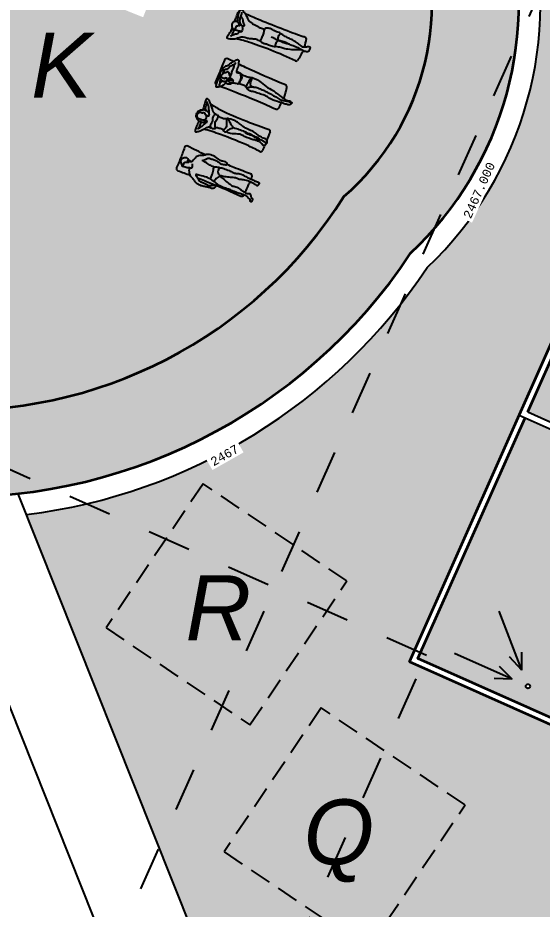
# Model space of a CAD drawing. Header units: millimetres. Extents: x 525387 to 527545, y 2235066 to 2235448.
# Drawn here: x 525535.23 to 525547.32, y 2235095.4 to 2235115.93 of the extents above; entities that cross this region are included whole.
import ezdxf
from ezdxf.enums import TextEntityAlignment as Align

# ---------------------------------------------------------------- set-up
doc = ezdxf.new("R2010")
doc.units = ezdxf.units.MM
doc.set_wipeout_variables(frame=1)
doc.linetypes.add('164L-xplan$0$HIDDEN', pattern=[0.375, 0.25, -0.125])
doc.linetypes.add('JIS_02_1.0', pattern=[2, 1, -1])
for name, color, linetype in [('auxiliar', 6, 'Continuous'), ('COTAS', 2, 'Continuous'), ('EJES', 1, 'Continuous'), ('muebles', 2, 'Continuous'), ('pie de plano', 7, 'Continuous')]:
    doc.layers.add(name, color=color, linetype=linetype)
doc.layers.add('jardin', color=72, linetype='Continuous', lineweight=5)
doc.layers.add('muro', color=5, linetype='Continuous', lineweight=35)
doc.styles.add('ARIAL', font='ariali.ttf')
doc.styles.add('MONOTXT4', font='monotxt4.shx')

# ---------------------------------------------------------------- blocks, each defined once
blk = doc.blocks.new('p7')
for centre, start, end in [((-0.258, 0.654), 87.5962, 176.0043), ((0.287, 0.645), 354.8744, 90.5143), ((-0.263, -0.813), 177.0699, 259.2739), ((0.228, -0.814), 282.2142, 0.3543)]:
    blk.add_arc(centre, 0.0553, start, end)
for points, knots in [([(-0.188, 0.465), (-0.191, 0.471), (-0.204, 0.487), (-0.284, 0.514), (-0.325, 0.572), (-0.366, 0.618), (-0.354, 0.653), (-0.316, 0.656), (-0.226, 0.671), (-0.159, 0.667), (-0.103, 0.668), (-0.062, 0.684), (-0.012, 0.68), (0.026, 0.679), (0.04, 0.665), (0.053, 0.656), (0.058, 0.632), (0.049, 0.618), (0.014, 0.618), (-0.018, 0.62), (-0.035, 0.623)], [3.369975, 3.369975, 3.369975, 3.369975, 3.59228, 4.11681, 4.613786, 5.047057, 5.341067, 5.675868, 6.224385, 6.70748, 7.124443, 7.500031, 7.909464, 8.256794, 8.495891, 8.721094, 8.996133, 9.204317, 9.526806, 9.940543, 9.940543, 9.940543, 9.940543]), ([(-0.153, 0.619), (-0.163, 0.62), (-0.182, 0.621), (-0.24, 0.605), (-0.264, 0.597), (-0.297, 0.599), (-0.311, 0.603)], [0, 0, 0, 0, 0.31505, 0.747269, 1.050694, 1.438915, 1.438915, 1.438915, 1.438915]), ([(0.286, 0.7), (0.181, 0.699), (-0.017, 0.701), (-0.18, 0.706), (-0.255, 0.709)], [13.693226, 13.693226, 13.693226, 13.693226, 14.616503, 15.39087, 15.39087, 15.39087, 15.39087]), ([(-0.1, 0.465), (-0.107, 0.464), (-0.122, 0.466), (-0.146, 0.472), (-0.171, 0.508), (-0.188, 0.537), (-0.183, 0.586), (-0.145, 0.634), (-0.087, 0.65), (-0.077, 0.64), (-0.073, 0.636)], [0, 0, 0, 0, 0.265601, 0.542874, 0.915378, 1.24562, 1.62989, 2.080166, 2.501627, 2.734497, 2.734497, 2.734497, 2.734497]), ([(-0.056, 0.467), (-0.059, 0.463), (-0.068, 0.454), (-0.092, 0.462), (-0.109, 0.467), (-0.104, 0.486), (-0.089, 0.486), (-0.077, 0.49), (-0.081, 0.502), (-0.093, 0.507), (-0.082, 0.534), (-0.096, 0.533), (-0.122, 0.542), (-0.113, 0.575), (-0.097, 0.619), (-0.086, 0.642), (-0.049, 0.629), (-0.013, 0.615), (0.023, 0.595), (0.038, 0.558), (0.056, 0.546), (0.072, 0.534), (0.066, 0.509), (0.047, 0.496), (0.008, 0.469), (-0.008, 0.47), (-0.015, 0.47)], [0, 0, 0, 0, 0.224268, 0.509638, 0.733148, 0.944131, 1.159951, 1.348279, 1.524029, 1.71303, 1.975882, 2.157118, 2.428542, 2.738378, 3.144811, 3.400756, 3.729925, 4.09718, 4.459771, 4.811105, 5.077478, 5.313621, 5.576903, 5.859867, 6.246601, 6.518841, 6.518841, 6.518841, 6.518841]), ([(0.29, 0.441), (0.282, 0.449), (0.267, 0.465), (0.222, 0.499), (0.2, 0.525), (0.175, 0.545), (0.146, 0.546), (0.112, 0.558), (0.1, 0.59), (0.079, 0.609), (0.059, 0.624), (0.066, 0.642), (0.076, 0.656), (0.093, 0.667), (0.136, 0.635), (0.177, 0.626), (0.19, 0.588), (0.226, 0.568), (0.291, 0.53), (0.367, 0.465), (0.417, 0.428), (0.401, 0.385), (0.341, 0.373), (0.245, 0.343), (0.132, 0.357), (0.125, 0.321), (0.133, 0.288), (0.134, 0.268)], [0, 0, 0, 0, 0.330678, 0.755788, 1.096219, 1.408992, 1.713572, 2.047104, 2.374196, 2.680827, 2.946669, 3.178053, 3.414712, 3.643419, 4.049018, 4.41777, 4.754592, 5.10933, 5.609073, 6.196311, 6.621598, 6.947352, 7.374035, 7.974042, 8.551806, 8.835539, 9.260117, 9.260117, 9.260117, 9.260117]), ([(-0.309, 0.55), (-0.299, 0.229), (-0.298, -0.372), (-0.31, -0.669), (-0.318, -0.811)], [15.868945, 15.868945, 15.868945, 15.868945, 17.479211, 18.619286, 18.619286, 18.619286, 18.619286]), ([(-0.247, 0.602), (-0.235, 0.599), (-0.211, 0.588), (-0.192, 0.574), (-0.184, 0.567)], [0, 0, 0, 0, 0.3576567, 0.6931074, 0.6931074, 0.6931074, 0.6931074]), ([(-0.165, 0.5), (-0.179, 0.483), (-0.208, 0.443), (-0.17, 0.37), (-0.153, 0.343), (-0.141, 0.396), (-0.139, 0.429), (-0.127, 0.455), (-0.119, 0.466)], [0, 0, 0, 0, 0.461996, 0.971952, 1.209657, 1.575084, 1.928267, 2.2913, 2.2913, 2.2913, 2.2913]), ([(-0.11, 0.465), (-0.109, 0.461), (-0.108, 0.453), (-0.099, 0.446), (-0.094, 0.443)], [0, 0, 0, 0, 0.2085513, 0.3762648, 0.3762648, 0.3762648, 0.3762648]), ([(-0.086, 0.45), (-0.09, 0.452), (-0.097, 0.457), (-0.097, 0.461), (-0.097, 0.463)], [1.3885577, 1.3885577, 1.3885577, 1.3885577, 1.5407376, 1.6892179, 1.6892179, 1.6892179, 1.6892179]), ([(-0.074, 0.324), (-0.076, 0.323), (-0.084, 0.344), (-0.086, 0.38), (-0.092, 0.426), (-0.098, 0.444), (-0.083, 0.453), (-0.063, 0.448), (-0.05, 0.435), (-0.065, 0.42), (-0.055, 0.395), (-0.051, 0.366), (-0.069, 0.383), (-0.075, 0.397), (-0.069, 0.36), (-0.069, 0.348), (-0.071, 0.325), (-0.074, 0.324)], [0, 0, 0, 0, 0.237922, 0.608513, 0.998314, 1.230701, 1.440053, 1.701251, 1.914049, 2.144269, 2.447987, 2.696346, 2.929721, 3.087141, 3.380396, 3.63516, 3.896119, 3.896119, 3.896119, 3.896119]), ([(0.059, 0.432), (0.046, 0.439), (0.03, 0.44), (-0.019, 0.443), (-0.048, 0.442), (-0.058, 0.443)], [0, 0, 0, 0, 0.296862, 0.80362, 1.124525, 1.124525, 1.124525, 1.124525]), ([(-0.054, 0.434), (-0.046, 0.434), (-0.019, 0.435), (0.021, 0.433), (0.041, 0.434), (0.05, 0.434)], [0.7389235, 0.7389235, 0.7389235, 0.7389235, 0.930496, 1.338506, 1.6441957, 1.6441957, 1.6441957, 1.6441957]), ([(0.031, 0.486), (0.03, 0.477), (0.031, 0.463), (0.038, 0.444), (0.043, 0.439)], [0, 0, 0, 0, 0.2892116, 0.5317292, 0.5317292, 0.5317292, 0.5317292]), ([(0.05, 0.434), (0.057, 0.431), (0.076, 0.434), (0.111, 0.447), (0.19, 0.428), (0.23, 0.442), (0.277, 0.447), (0.296, 0.438), (0.322, 0.433), (0.335, 0.431)], [1.644196, 1.644196, 1.644196, 1.644196, 1.893443, 2.252776, 2.75688, 3.143116, 3.519103, 3.781377, 4.140408, 4.140408, 4.140408, 4.140408]), ([(-0.107, 0.214), (-0.113, 0.236), (-0.126, 0.278), (-0.128, 0.315), (-0.142, 0.348), (-0.149, 0.365)], [1.526394, 1.526394, 1.526394, 1.526394, 1.908195, 2.295015, 2.646779, 2.646779, 2.646779, 2.646779]), ([(-0.103, 0.197), (-0.11, 0.206), (-0.115, 0.222), (-0.094, 0.202), (-0.054, 0.19), (0.042, 0.177), (0.1, 0.219), (0.13, 0.235), (0.135, 0.263), (0.133, 0.275)], [2.664613, 2.664613, 2.664613, 2.664613, 2.886962, 3.133405, 3.542336, 4.131174, 4.636681, 4.978527, 5.347089, 5.347089, 5.347089, 5.347089]), ([(0.15, 0.349), (0.15, 0.337), (0.149, 0.315), (0.148, 0.242), (0.115, 0.212), (0.067, 0.174), (-0.051, 0.176), (-0.085, 0.19), (-0.103, 0.197)], [0, 0, 0, 0, 0.341453, 0.814709, 1.184823, 1.625177, 2.233855, 2.664613, 2.664613, 2.664613, 2.664613]), ([(0.132, 0.229), (0.13, 0.217), (0.124, 0.167), (0.125, 0.059), (0.138, 0.001), (0.143, -0.025)], [9.530433, 9.530433, 9.530433, 9.530433, 9.770353, 10.431174, 10.918097, 10.918097, 10.918097, 10.918097]), ([(0.283, -0.814), (0.281, -0.476), (0.297, 0.002), (0.316, 0.31), (0.32, 0.366)], [10.437559, 10.437559, 10.437559, 10.437559, 12.208945, 12.633566, 12.633566, 12.633566, 12.633566]), ([(-0.037, -0.159), (-0.044, -0.146), (-0.055, -0.124), (-0.087, -0.05), (-0.113, -0.035), (-0.129, -0.027), (-0.122, -0.005), (-0.075, 0.007), (0, 0), (0.091, -0.012), (0.152, -0.025), (0.152, -0.04), (0.152, -0.064), (0.127, -0.045), (0.083, -0.038), (-0.019, -0.048), (-0.047, -0.105), (-0.036, -0.178), (-0.013, -0.23), (-0.025, -0.312), (-0.019, -0.416), (-0.031, -0.493), (-0.039, -0.578), (-0.048, -0.631), (-0.062, -0.743), (-0.082, -0.848), (-0.061, -0.925), (-0.047, -1.006), (-0.038, -1.081), (-0.034, -1.128), (-0.074, -1.097), (-0.108, -1.081), (-0.126, -1.037), (-0.117, -1.002), (-0.141, -0.95), (-0.119, -0.916), (-0.145, -0.828), (-0.157, -0.635), (-0.117, -0.506), (-0.126, -0.396), (-0.135, -0.27), (-0.129, -0.201), (-0.16, -0.151), (-0.146, -0.059), (-0.132, -0.037), (-0.125, -0.025)], [0, 0, 0, 0, 0.366731, 0.87249, 1.179203, 1.396822, 1.624143, 2.002095, 2.507966, 3.077631, 3.498416, 3.698324, 3.929181, 4.184105, 4.582824, 5.143368, 5.565847, 6.049305, 6.474511, 6.988547, 7.576461, 8.090329, 8.608014, 9.030556, 9.634801, 10.233012, 10.736121, 11.258461, 11.774082, 12.079226, 12.420258, 12.785959, 13.157068, 13.5036, 13.914069, 14.250868, 14.779072, 15.58336, 16.247917, 16.84795, 17.491595, 17.956508, 18.385263, 18.920732, 19.28276, 19.28276, 19.28276, 19.28276]), ([(-0.111, -0.004), (-0.104, 0.006), (-0.09, 0.029), (-0.083, 0.091), (-0.092, 0.156), (-0.102, 0.193), (-0.103, 0.197)], [0, 0, 0, 0, 0.350583, 0.794396, 1.358319, 1.43122, 1.43122, 1.43122, 1.43122]), ([(0.149, -0.057), (0.153, -0.083), (0.16, -0.153), (0.121, -0.28), (0.062, -0.459), (0.06, -0.616), (0.03, -0.684), (0.004, -0.782), (-0.014, -0.84), (-0.011, -0.873), (-0.027, -0.903), (-0.043, -0.997), (-0.016, -1.042), (-0.029, -1.066), (-0.04, -1.071)], [11.106869, 11.106869, 11.106869, 11.106869, 11.575371, 12.260054, 13.066116, 13.779658, 14.278809, 14.858315, 15.308346, 15.621291, 15.953289, 16.509246, 16.92298, 17.227282, 17.227282, 17.227282, 17.227282]), ([(-0.02, -0.892), (0.012, -0.893), (0.114, -0.891), (0.187, -0.88), (0.24, -0.868)], [9.231694, 9.231694, 9.231694, 9.231694, 9.5198564, 10.1789968, 10.1789968, 10.1789968, 10.1789968])]:
    blk.add_open_spline(points, degree=3, knots=knots)
for points in [[(0.329, 0.497), (0.333, 0.544), (0.337, 0.591), (0.342, 0.64)], [(-0.273, -0.868), (-0.226, -0.877), (-0.177, -0.883), (-0.129, -0.887)]]:
    blk.add_open_spline(points, degree=3)
blk = doc.blocks.new('p13')
for centre, start, end in [((-0.218, -0.931), 174.3109, 269.0349), ((0.249, -0.936), 269.791, 2.6821)]:
    blk.add_arc(centre, 0.0397, start, end)
for points, knots in [([(-0.129, 0.642), (-0.166, 0.641), (-0.239, 0.641), (-0.33, 0.647), (-0.38, 0.644), (-0.397, 0.616), (-0.369, 0.575), (-0.317, 0.514), (-0.23, 0.434), (-0.183, 0.402), (-0.173, 0.381), (-0.176, 0.341), (-0.176, 0.326), (-0.177, 0.318)], [0, 0, 0, 0, 0.609481, 1.161161, 1.544392, 1.822779, 2.198461, 2.725575, 3.35791, 3.776825, 4.042488, 4.397435, 4.675124, 4.675124, 4.675124, 4.675124]), ([(-0.052, 0.496), (-0.06, 0.495), (-0.076, 0.494), (-0.097, 0.519), (-0.13, 0.522), (-0.141, 0.565), (-0.125, 0.589), (-0.139, 0.623), (-0.119, 0.662), (-0.108, 0.696), (-0.084, 0.71), (-0.067, 0.748), (-0.021, 0.742), (0.018, 0.763), (0.039, 0.733), (0.073, 0.75), (0.091, 0.712), (0.123, 0.704), (0.134, 0.667), (0.143, 0.652), (0.16, 0.632), (0.145, 0.593), (0.163, 0.566), (0.136, 0.532), (0.144, 0.511), (0.148, 0.502)], [0, 0, 0, 0, 0.268341, 0.58387, 0.893119, 1.241197, 1.537267, 1.866878, 2.24164, 2.577353, 2.872797, 3.21532, 3.586903, 3.946806, 4.247805, 4.552606, 4.886638, 5.203817, 5.545379, 5.790074, 6.063034, 6.413497, 6.722705, 7.070254, 7.382231, 7.382231, 7.382231, 7.382231]), ([(0.067, 0.578), (0.071, 0.581), (0.085, 0.578), (0.09, 0.609), (0.088, 0.638), (0.067, 0.619), (0.073, 0.663), (0.071, 0.693), (0.024, 0.735), (-0.053, 0.727), (-0.087, 0.68), (-0.084, 0.594), (-0.073, 0.541), (-0.039, 0.509), (0.028, 0.517), (0.059, 0.549), (0.062, 0.574), (0.067, 0.578)], [0, 0, 0, 0, 0.256141, 0.552987, 0.828337, 1.044033, 1.330091, 1.647065, 2.075475, 2.555079, 2.969276, 3.495216, 3.914359, 4.277348, 4.690979, 5.083521, 5.385851, 5.385851, 5.385851, 5.385851]), ([(0.054, 0.548), (0.053, 0.536), (0.055, 0.512), (0.058, 0.479), (0.088, 0.466), (0.115, 0.482), (0.149, 0.505), (0.208, 0.525), (0.294, 0.58), (0.332, 0.617), (0.351, 0.637)], [0, 0, 0, 0, 0.348249, 0.666426, 0.958678, 1.269193, 1.631366, 2.084193, 2.661177, 3.17657, 3.17657, 3.17657, 3.17657]), ([(0.153, 0.347), (0.158, 0.356), (0.168, 0.373), (0.187, 0.418), (0.24, 0.454), (0.312, 0.515), (0.382, 0.587), (0.412, 0.623), (0.416, 0.653), (0.408, 0.683), (0.325, 0.672), (0.191, 0.659), (0.159, 0.654), (0.144, 0.652)], [0, 0, 0, 0, 0.310069, 0.699793, 1.15298, 1.718248, 2.297278, 2.682584, 2.982003, 3.249373, 3.746747, 4.422947, 4.817891, 4.817891, 4.817891, 4.817891]), ([(0.151, 0.588), (0.16, 0.59), (0.178, 0.595), (0.203, 0.615), (0.262, 0.618), (0.313, 0.624), (0.339, 0.625)], [0, 0, 0, 0, 0.299041, 0.60919, 1.04265, 1.553798, 1.553798, 1.553798, 1.553798]), ([(-0.05, 0.523), (-0.049, 0.512), (-0.051, 0.491), (-0.071, 0.462), (-0.109, 0.471), (-0.139, 0.497), (-0.196, 0.513), (-0.3, 0.579), (-0.31, 0.595), (-0.316, 0.602)], [0, 0, 0, 0, 0.323798, 0.635962, 0.966216, 1.319255, 1.770944, 2.396708, 2.701208, 2.701208, 2.701208, 2.701208]), ([(-0.13, 0.588), (-0.158, 0.589), (-0.214, 0.59), (-0.273, 0.587), (-0.302, 0.586)], [0, 0, 0, 0, 0.525209, 1.061879, 1.061879, 1.061879, 1.061879]), ([(-0.258, -0.927), (-0.249, -0.835), (-0.229, -0.614), (-0.226, 0.01), (-0.25, 0.336), (-0.263, 0.465)], [11.955333, 11.955333, 11.955333, 11.955333, 12.861531, 14.375455, 15.351829, 15.351829, 15.351829, 15.351829]), ([(0.331, 0.536), (0.315, 0.455), (0.275, 0.22), (0.273, -0.38), (0.28, -0.751), (0.289, -0.934)], [18.100901, 18.100901, 18.100901, 18.100901, 18.871736, 20.340628, 21.638463, 21.638463, 21.638463, 21.638463]), ([(-0.14, 0.224), (-0.148, 0.227), (-0.176, 0.269), (-0.185, 0.324), (-0.131, 0.376), (-0.045, 0.336), (0.026, 0.364), (0.062, 0.383), (0.146, 0.369), (0.159, 0.334), (0.152, 0.284), (0.141, 0.252), (0.077, 0.271), (-0.026, 0.287), (-0.083, 0.259), (-0.129, 0.231), (-0.137, 0.223), (-0.14, 0.224)], [0, 0, 0, 0, 0.41368, 0.839172, 1.278158, 1.812777, 2.295824, 2.669842, 3.168538, 3.497423, 3.902049, 4.190464, 4.62441, 5.215254, 5.678872, 6.088837, 6.28463, 6.28463, 6.28463, 6.28463]), ([(-0.118, 0.04), (-0.114, 0.058), (-0.108, 0.094), (-0.118, 0.189), (-0.13, 0.213), (-0.136, 0.225)], [0, 0, 0, 0, 0.435216, 0.982578, 1.343675, 1.343675, 1.343675, 1.343675]), ([(0.153, 0.065), (0.15, 0.075), (0.146, 0.097), (0.121, 0.134), (0.132, 0.21), (0.136, 0.244), (0.14, 0.262)], [0, 0, 0, 0, 0.324868, 0.695723, 1.187712, 1.61123, 1.61123, 1.61123, 1.61123]), ([(0.024, -0.156), (0.016, -0.156), (-0.016, -0.095), (-0.085, -0.054), (-0.139, -0.025), (-0.136, -0.002), (-0.127, 0.053), (-0.093, 0.017), (0, 0), (0.08, 0.039), (0.137, 0.061), (0.158, 0.069), (0.169, 0.039), (0.176, 0.019), (0.147, 0.01), (0.097, -0.04), (0.041, -0.117), (0.034, -0.14), (0.028, -0.156), (0.024, -0.156)], [0, 0, 0, 0, 0.458811, 1.005433, 1.421719, 1.691784, 2.058966, 2.377281, 2.929188, 3.481116, 3.923717, 4.155425, 4.454384, 4.69474, 4.967637, 5.461491, 6.019658, 6.311325, 6.539877, 6.539877, 6.539877, 6.539877]), ([(-0.025, -0.987), (-0.025, -0.992), (-0.025, -1.007), (0.009, -1.002), (0.021, -0.987), (0.071, -0.968), (0.058, -0.907), (0.056, -0.858), (0.066, -0.83), (0.062, -0.797), (0.088, -0.707), (0.115, -0.612), (0.114, -0.481), (0.117, -0.403), (0.13, -0.347), (0.164, -0.235), (0.189, -0.156), (0.185, -0.035), (0.17, 0.021)], [0, 0, 0, 0, 0.226076, 0.520382, 0.786067, 1.161932, 1.590085, 1.99687, 2.294102, 2.613367, 3.157139, 3.74515, 4.400294, 4.897486, 5.330432, 5.937749, 6.477287, 7.233823, 7.233823, 7.233823, 7.233823]), ([(0.024, -0.156), (0.031, -0.201), (0.037, -0.288), (0.04, -0.416), (0.012, -0.474), (0.014, -0.542), (0.02, -0.607), (-0.003, -0.715), (0.003, -0.802), (0.001, -0.891), (-0.015, -0.958), (-0.017, -0.994), (-0.078, -0.987), (-0.113, -0.946), (-0.073, -0.898), (-0.046, -0.831), (-0.057, -0.786), (-0.05, -0.754), (-0.068, -0.68), (-0.075, -0.469), (-0.055, -0.383), (-0.074, -0.299), (-0.134, -0.143), (-0.133, -0.064), (-0.132, -0.024)], [0, 0, 0, 0, 0.670098, 1.308393, 1.761329, 2.217044, 2.68316, 3.278038, 3.822785, 4.364251, 4.839809, 5.134942, 5.544569, 5.920732, 6.346372, 6.836538, 7.21285, 7.520062, 8.014206, 8.851423, 9.388765, 9.905616, 10.641943, 11.269717, 11.269717, 11.269717, 11.269717]), ([(0.002, -0.818), (0.004, -0.813), (0.009, -0.802), (0.022, -0.772), (0.013, -0.695), (0.027, -0.59), (0.033, -0.465), (0.034, -0.428), (0.034, -0.41)], [0, 0, 0, 0, 0.23591, 0.551864, 1.042295, 1.652732, 2.288434, 2.708654, 2.708654, 2.708654, 2.708654])]:
    blk.add_open_spline(points, degree=3, knots=knots)
for points in [[(-0.087, -0.973), (-0.133, -0.972), (-0.175, -0.971), (-0.219, -0.971)], [(0.249, -0.975), (0.182, -0.975), (0.113, -0.975), (0.048, -0.974)]]:
    blk.add_open_spline(points, degree=3)
blk = doc.blocks.new('p18')
for centre, start, end in [((0.422, 0.67), 41.8435, 137.3182), ((0.777, 0.315), 309.03, 47.957), ((-0.69, -0.435), 132.2775, 219.599), ((-0.384, -0.768), 225.6407, 317.4152)]:
    blk.add_arc(centre, 0.0541, start, end)
for points in [[(0.382, 0.706), (0.314, 0.632), (0.245, 0.559), (0.175, 0.485)], [(0.466, -0.02), (0.581, 0.081), (0.698, 0.182), (0.811, 0.273)], [(-0.731, -0.469), (-0.73, -0.47), (-0.729, -0.472), (-0.729, -0.473)], [(-0.462, -0.766), (-0.449, -0.78), (-0.435, -0.793), (-0.422, -0.806)]]:
    blk.add_open_spline(points, degree=3)
for points, knots in [([(0.813, 0.355), (0.742, 0.419), (0.611, 0.545), (0.509, 0.654), (0.462, 0.706)], [13.943359, 13.943359, 13.943359, 13.943359, 14.814156, 15.551598, 15.551598, 15.551598, 15.551598]), ([(-0.081, 0.096), (-0.059, 0.118), (-0.016, 0.163), (0.081, 0.274), (0.128, 0.346), (0.14, 0.37), (0.095, 0.36), (0.028, 0.356), (-0.014, 0.356), (-0.072, 0.317), (-0.087, 0.291), (-0.182, 0.214), (-0.214, 0.195), (-0.236, 0.136), (-0.236, 0.09), (-0.267, 0.053), (-0.304, 0.04), (-0.303, 0.079), (-0.332, 0.126), (-0.268, 0.184), (-0.23, 0.238), (-0.186, 0.306), (-0.134, 0.369), (-0.054, 0.426), (0.005, 0.447), (0.073, 0.452), (0.138, 0.492), (0.227, 0.481), (0.281, 0.466), (0.318, 0.445), (0.335, 0.433)], [0, 0, 0, 0, 0.55472, 1.260591, 1.794163, 2.004564, 2.341696, 2.826626, 3.207218, 3.65621, 3.995005, 4.614135, 4.982152, 5.414257, 5.767129, 6.160007, 6.46135, 6.769747, 7.175298, 7.625065, 8.096192, 8.606748, 9.133095, 9.693278, 10.1471, 10.608695, 11.102578, 11.635062, 12.067587, 12.516572, 12.516572, 12.516572, 12.516572]), ([(0.4, 0.345), (0.387, 0.347), (0.364, 0.353), (0.316, 0.376), (0.31, 0.406), (0.336, 0.432), (0.35, 0.459), (0.362, 0.488), (0.391, 0.517), (0.429, 0.564), (0.456, 0.533), (0.493, 0.511), (0.506, 0.472), (0.479, 0.445), (0.478, 0.428), (0.459, 0.406), (0.466, 0.395), (0.486, 0.406), (0.517, 0.403), (0.521, 0.377), (0.489, 0.361), (0.468, 0.352), (0.449, 0.357), (0.446, 0.367), (0.446, 0.371)], [0, 0, 0, 0, 0.350129, 0.756785, 1.037975, 1.37694, 1.693772, 2.005497, 2.385167, 2.790286, 3.111646, 3.492154, 3.82998, 4.162189, 4.401409, 4.69352, 4.854525, 5.113701, 5.412356, 5.656514, 5.985599, 6.261472, 6.498744, 6.705252, 6.705252, 6.705252, 6.705252]), ([(0.516, 0.38), (0.534, 0.381), (0.574, 0.394), (0.597, 0.438), (0.607, 0.519), (0.559, 0.579), (0.463, 0.574), (0.438, 0.58), (0.428, 0.56), (0.427, 0.551)], [0, 0, 0, 0, 0.428304, 0.822902, 1.322885, 1.795601, 2.342652, 2.613055, 2.907212, 2.907212, 2.907212, 2.907212]), ([(0.052, 0.357), (-0.03, 0.273), (-0.295, 0.007), (-0.546, -0.231), (-0.726, -0.395)], [16.792089, 16.792089, 16.792089, 16.792089, 17.468258, 18.968231, 18.968231, 18.968231, 18.968231]), ([(0.38, 0.097), (0.377, 0.077), (0.365, 0.033), (0.378, -0.043), (0.358, -0.077), (0.329, -0.1), (0.283, -0.166), (0.222, -0.217), (0.16, -0.254), (0.126, -0.264), (0.096, -0.332), (0.073, -0.363), (0.062, -0.389), (0.094, -0.416), (0.144, -0.385), (0.171, -0.33), (0.21, -0.281), (0.32, -0.227), (0.418, -0.138), (0.456, -0.086), (0.468, -0.008), (0.481, 0.064), (0.528, 0.153), (0.488, 0.23), (0.47, 0.287), (0.441, 0.324), (0.453, 0.341), (0.462, 0.351), (0.467, 0.354)], [0.407214, 0.407214, 0.407214, 0.407214, 0.872498, 1.368006, 1.70538, 2.046359, 2.555154, 3.081598, 3.563319, 3.88586, 4.576068, 4.931496, 5.216281, 5.532846, 5.94324, 6.389029, 6.832522, 7.46815, 8.129959, 8.582947, 9.076542, 9.574167, 10.130903, 10.645011, 11.097879, 11.466157, 11.699101, 11.949822, 11.949822, 11.949822, 11.949822]), ([(-0.115, -0.132), (-0.137, -0.145), (-0.182, -0.173), (-0.316, -0.232), (-0.394, -0.286), (-0.442, -0.299), (-0.475, -0.389), (-0.587, -0.452), (-0.642, -0.479), (-0.714, -0.538), (-0.741, -0.564), (-0.749, -0.616), (-0.796, -0.613), (-0.834, -0.598), (-0.879, -0.62), (-0.917, -0.607), (-0.956, -0.567), (-0.93, -0.544), (-0.887, -0.565), (-0.844, -0.536), (-0.771, -0.53), (-0.701, -0.437), (-0.628, -0.347), (-0.518, -0.242), (-0.452, -0.187), (-0.364, -0.067), (-0.255, 0), (-0.199, 0.028), (-0.17, 0.04)], [0, 0, 0, 0, 0.509128, 1.205658, 1.763303, 2.138377, 2.677115, 3.316721, 3.782437, 4.32018, 4.681385, 5.053811, 5.406219, 5.773724, 6.1598, 6.525318, 6.915559, 7.179851, 7.549906, 7.947231, 8.420294, 9.019376, 9.649485, 10.354153, 10.983234, 11.593133, 12.231516, 12.788277, 12.788277, 12.788277, 12.788277]), ([(0.071, -0.202), (0.079, -0.203), (0.098, -0.162), (0.147, -0.09), (0.091, -0.068), (0, 0), (-0.05, 0.057), (-0.081, 0.106), (-0.108, 0.085), (-0.158, 0.056), (-0.178, 0.045), (-0.145, 0.013), (-0.115, -0.085), (-0.12, -0.133), (-0.1, -0.14), (-0.057, -0.109), (0.046, -0.148), (0.063, -0.201), (0.071, -0.202)], [0, 0, 0, 0, 0.388407, 0.891958, 1.268917, 1.886384, 2.407995, 2.794589, 3.088951, 3.536642, 3.761077, 4.104763, 4.69926, 5.076172, 5.283318, 5.673814, 6.261106, 6.670712, 6.670712, 6.670712, 6.670712]), ([(0.13, -0.092), (0.144, -0.077), (0.174, -0.046), (0.259, 0.011), (0.338, 0.068), (0.38, 0.097)], [0, 0, 0, 0, 0.450329, 1.025534, 1.729929, 1.729929, 1.729929, 1.729929]), ([(0.071, -0.202), (0.052, -0.232), (0.011, -0.29), (-0.079, -0.38), (-0.16, -0.443), (-0.208, -0.5), (-0.237, -0.582), (-0.36, -0.677), (-0.441, -0.733), (-0.484, -0.8), (-0.529, -0.818), (-0.573, -0.875), (-0.612, -0.919), (-0.64, -0.884), (-0.678, -0.838), (-0.605, -0.805), (-0.547, -0.758), (-0.522, -0.733), (-0.463, -0.68), (-0.39, -0.573), (-0.355, -0.495), (-0.286, -0.452), (-0.24, -0.346), (-0.173, -0.232), (-0.127, -0.168), (-0.103, -0.137)], [0, 0, 0, 0, 0.59046, 1.239217, 1.819292, 2.299136, 2.826032, 3.534102, 4.116757, 4.603857, 4.995906, 5.488574, 5.883463, 6.225447, 6.612305, 7.073725, 7.574705, 7.910206, 8.412342, 9.073788, 9.596586, 10.091006, 10.701088, 11.363964, 11.987579, 11.987579, 11.987579, 11.987579]), ([(-0.344, -0.804), (-0.255, -0.708), (-0.154, -0.6), (0.023, -0.429), (0.067, -0.386)], [10.649241, 10.649241, 10.649241, 10.649241, 11.740246, 12.077336, 12.077336, 12.077336, 12.077336]), ([(-0.69, -0.519), (-0.648, -0.568), (-0.585, -0.638), (-0.526, -0.701), (-0.508, -0.72)], [10.8893384, 10.8893384, 10.8893384, 10.8893384, 11.5184886, 11.7984966, 11.7984966, 11.7984966, 11.7984966])]:
    blk.add_open_spline(points, degree=3, knots=knots)
blk = doc.blocks.new('p20')
for centre, start, end in [((0.249, 0.687), 32.3543, 88.8693), ((-0.259, -0.92), 175.3557, 256.9561), ((0.261, -0.916), 284.2311, 7.575)]:
    blk.add_arc(centre, 0.0385, start, end)
for points, knots in [([(-0.173, 0.004), (-0.177, 0.021), (-0.183, 0.049), (-0.168, 0.104), (-0.204, 0.2), (-0.227, 0.275), (-0.234, 0.364), (-0.248, 0.43), (-0.273, 0.468), (-0.36, 0.561), (-0.377, 0.636), (-0.414, 0.695), (-0.394, 0.761), (-0.322, 0.738), (-0.233, 0.722), (-0.175, 0.706), (-0.146, 0.698)], [0, 0, 0, 0, 0.363298, 0.788742, 1.358264, 1.876615, 2.41817, 2.875993, 3.26549, 3.900022, 4.412474, 4.879657, 5.282827, 5.735417, 6.292467, 6.838271, 6.838271, 6.838271, 6.838271]), ([(-0.326, 0.684), (-0.316, 0.675), (-0.296, 0.656), (-0.266, 0.627), (-0.232, 0.598), (-0.215, 0.552), (-0.176, 0.537), (-0.153, 0.516), (-0.141, 0.505)], [0, 0, 0, 0, 0.366686, 0.734926, 1.119355, 1.506065, 1.865811, 2.260383, 2.260383, 2.260383, 2.260383]), ([(-0.296, 0.656), (-0.283, 0.659), (-0.254, 0.661), (-0.226, 0.658), (-0.179, 0.654), (-0.156, 0.651)], [0, 0, 0, 0, 0.368573, 0.680994, 1.161356, 1.161356, 1.161356, 1.161356]), ([(0.027, 0.611), (0.031, 0.618), (0.037, 0.632), (0.042, 0.683), (0.007, 0.747), (-0.063, 0.765), (-0.136, 0.727), (-0.159, 0.669), (-0.155, 0.643), (-0.152, 0.631)], [0, 0, 0, 0, 0.271565, 0.670423, 1.140852, 1.604014, 2.106691, 2.542717, 2.894091, 2.894091, 2.894091, 2.894091]), ([(-0.027, 0.52), (-0.034, 0.512), (-0.047, 0.496), (-0.104, 0.476), (-0.144, 0.481), (-0.139, 0.514), (-0.146, 0.536), (-0.15, 0.573), (-0.154, 0.619), (-0.147, 0.672), (-0.13, 0.634), (-0.082, 0.643), (-0.05, 0.639), (-0.052, 0.614), (-0.018, 0.607), (-0.026, 0.574), (-0.008, 0.576), (-0.007, 0.605), (0.026, 0.63), (0.029, 0.597), (0.02, 0.56), (-0.008, 0.552), (-0.006, 0.53), (-0.005, 0.503), (0.006, 0.483), (0.016, 0.474), (0.044, 0.483), (0.081, 0.541), (0.141, 0.558), (0.158, 0.596), (0.175, 0.616), (0.206, 0.636), (0.244, 0.633), (0.268, 0.644), (0.279, 0.649)], [0, 0, 0, 0, 0.314637, 0.760498, 1.083106, 1.374249, 1.652467, 1.994232, 2.415001, 2.753474, 3.021942, 3.416382, 3.716606, 3.963565, 4.263309, 4.54638, 4.714044, 5.018845, 5.325333, 5.59177, 5.947241, 6.228583, 6.474132, 6.769309, 7.047696, 7.311548, 7.552975, 8.235182, 8.674459, 9.032612, 9.32564, 9.660645, 10.013104, 10.366391, 10.366391, 10.366391, 10.366391]), ([(0.016, 0.723), (0.061, 0.724), (0.16, 0.726), (0.216, 0.726), (0.25, 0.725)], [15.0850714, 15.0850714, 15.0850714, 15.0850714, 15.4410386, 15.9613635, 15.9613635, 15.9613635, 15.9613635]), ([(0.026, 0.589), (0.033, 0.588), (0.048, 0.588), (0.067, 0.617), (0.111, 0.624), (0.163, 0.637), (0.19, 0.634), (0.204, 0.631)], [0, 0, 0, 0, 0.253908, 0.567408, 0.948587, 1.366574, 1.733427, 1.733427, 1.733427, 1.733427]), ([(0.037, 0.673), (0.052, 0.67), (0.083, 0.667), (0.136, 0.684), (0.208, 0.711), (0.257, 0.701), (0.333, 0.717), (0.34, 0.662), (0.31, 0.625), (0.287, 0.568), (0.218, 0.482), (0.153, 0.442), (0.151, 0.37), (0.119, 0.303), (0.129, 0.248), (0.112, 0.174), (0.103, 0.11), (0.111, 0.046), (0.119, 0.015)], [0, 0, 0, 0, 0.384319, 0.812894, 1.304958, 1.726305, 2.183515, 2.539751, 2.928463, 3.381511, 3.982908, 4.468242, 4.932641, 5.418541, 5.841748, 6.333434, 6.798571, 7.35869, 7.35869, 7.35869, 7.35869]), ([(-0.298, -0.917), (-0.266, -0.525), (-0.284, 0.137), (-0.321, 0.452), (-0.334, 0.538)], [11.011683, 11.011683, 11.011683, 11.011683, 12.939435, 13.692759, 13.692759, 13.692759, 13.692759]), ([(0.282, 0.568), (0.279, 0.479), (0.269, 0.175), (0.281, -0.768), (0.297, -0.887), (0.3, -0.911)], [16.602025, 16.602025, 16.602025, 16.602025, 17.397325, 19.273781, 19.720603, 19.720603, 19.720603, 19.720603]), ([(-0.006, -0.359), (0, -0.36), (0.012, -0.362), (0.035, -0.352), (0.07, -0.346), (0.105, -0.34), (0.152, -0.357), (0.17, -0.356), (0.174, -0.322), (0.158, -0.263), (0.17, -0.198), (0.17, -0.145), (0.184, -0.117), (0.167, -0.075), (0.166, -0.036), (0.154, -0.013), (0.135, 0.006), (0.119, 0.018), (0.065, 0.018), (0, 0), (-0.107, 0.002), (-0.151, 0.005), (-0.177, 0.004), (-0.186, -0.002), (-0.202, -0.068), (-0.179, -0.132), (-0.191, -0.203), (-0.175, -0.254), (-0.18, -0.304), (-0.168, -0.361), (-0.156, -0.37), (-0.14, -0.356), (-0.104, -0.352), (-0.058, -0.348), (-0.009, -0.37), (-0.004, -0.353), (-0.008, -0.319), (0.005, -0.27), (0.003, -0.243), (0.005, -0.21), (0.005, -0.195)], [0, 0, 0, 0, 0.239007, 0.522744, 0.86266, 1.210701, 1.610747, 1.817824, 2.119347, 2.574902, 3.046147, 3.455132, 3.765694, 4.140186, 4.498854, 4.788024, 5.078638, 5.325742, 5.726696, 6.212031, 6.799958, 7.269055, 7.269055, 7.487007, 7.93795, 8.420947, 8.898281, 9.306769, 9.724498, 10.151306, 10.332112, 10.569192, 10.913606, 11.319839, 11.707315, 11.893033, 12.234013, 12.638988, 12.943462, 13.337927, 13.337927, 13.337927, 13.337927]), ([(-0.153, -0.366), (-0.144, -0.406), (-0.129, -0.489), (-0.123, -0.582), (-0.09, -0.736), (-0.023, -0.883), (-0.009, -0.925), (-0.002, -0.945)], [0, 0, 0, 0, 0.63561, 1.191845, 1.914696, 2.641002, 3.096868, 3.096868, 3.096868, 3.096868]), ([(0.011, -0.647), (0.007, -0.633), (0, -0.602), (-0.017, -0.559), (-0.008, -0.458), (-0.011, -0.397), (-0.013, -0.364)], [0, 0, 0, 0, 0.386645, 0.769722, 1.337746, 1.902094, 1.902094, 1.902094, 1.902094]), ([(0.004, -0.36), (0.005, -0.378), (0.006, -0.411), (0.023, -0.53), (0.014, -0.596), (0.007, -0.682), (0.016, -0.797), (-0.001, -0.902), (-0.003, -0.983), (-0.016, -1.01), (-0.003, -1.052), (0.003, -1.091), (0.039, -1.135), (0.073, -1.12), (0.118, -1.129), (0.128, -1.101), (0.106, -1.052), (0.066, -0.983), (0.058, -0.929), (0.086, -0.872), (0.108, -0.772), (0.131, -0.677), (0.124, -0.57), (0.141, -0.488), (0.151, -0.4), (0.157, -0.356)], [0, 0, 0, 0, 0.413598, 1.030953, 1.506487, 2.027629, 2.646049, 3.252342, 3.753837, 4.055138, 4.420402, 4.79311, 5.189072, 5.524515, 5.889359, 6.149779, 6.563536, 7.084165, 7.491846, 7.938119, 8.516487, 9.091791, 9.673292, 10.201366, 10.861002, 10.861002, 10.861002, 10.861002])]:
    blk.add_open_spline(points, degree=3, knots=knots)
for points in [[(-0.205, 0.714), (-0.181, 0.715), (-0.157, 0.717), (-0.133, 0.718)], [(-0.007, -0.988), (-0.094, -0.988), (-0.183, -0.977), (-0.268, -0.958)], [(0.271, -0.953), (0.206, -0.97), (0.139, -0.981), (0.071, -0.985)]]:
    blk.add_open_spline(points, degree=3)

msp = doc.modelspace()

# ---------------------------------------------------------------- hatches: boundary and pattern name
at = {"layer": 'auxiliar'}
h = msp.add_hatch(color=8, dxfattribs=at)
h.dxf.hatch_style = 1
h.set_gradient(color1=(0, 127, 255), color2=(0, 255, 255), name='INVCURVED')
edge = h.paths.add_edge_path()
edge.add_line((525546.467, 2235118.474), (525546.619, 2235118.892))
edge.add_line((525546.619, 2235118.892), (525545.983, 2235119.14))
edge.add_line((525545.983, 2235119.14), (525544.755, 2235119.619))
edge.add_line((525544.755, 2235119.619), (525544.346, 2235118.494))
edge.add_arc((525538.862, 2235116.273), 5.917, -48.9589, 22.0561, ccw=False)
edge.add_arc((525533.827, 2235117.434), 10.545, 266.7354, 327.7677, ccw=False)
edge.add_line((525533.227, 2235106.907), (525523.641, 2235108.847))
edge.add_line((525523.641, 2235108.847), (525523.527, 2235106.85))
edge.add_line((525523.527, 2235106.85), (525533.113, 2235104.91))
edge.add_arc((525533.827, 2235117.434), 12.545, 266.7354, 326.467)
edge.add_arc((525538.862, 2235116.273), 7.917, 313.2271, 376.1443)
at = {"layer": 'jardin'}
h = msp.add_hatch(dxfattribs=at)
h.set_pattern_fill('GRASS', color=72, scale=0.025)
h.set_pattern_definition([(90, (-1981.939, -359.22754), (-0.449012806, 0.449012806), [0.1190625, -0.778963112]), (45, (-1981.939, -359.22754), (-0.44901280605, 0.44901280605), [0.1190625, -0.5159375]), (135, (-1981.939, -359.22754), (-0.44901280605, -0.44901280605), [0.1190625, -0.5159375])])
edge = h.paths.add_edge_path()
edge.add_arc((525534.332, 2235116.908), 12.335, 300.9245, 326.9323, ccw=False)
edge.add_arc((525534.069, 2235116.746), 12.335, 276.3541, 302.362, ccw=False)
edge.add_line((525535.434, 2235104.486), (525544.69, 2235081.25))
edge.add_line((525544.69, 2235081.25), (525558.333, 2235080.808))
edge.add_line((525558.333, 2235080.808), (525569.744, 2235081.316))
edge.add_line((525569.744, 2235081.316), (525566.199, 2235091.954))
edge.add_line((525566.199, 2235091.954), (525565.182, 2235090.992))
edge.add_line((525565.182, 2235090.992), (525564.567, 2235090.411))
edge.add_line((525564.567, 2235090.411), (525560.486, 2235086.555))
edge.add_line((525560.486, 2235086.555), (525555.307, 2235081.66))
edge.add_line((525555.307, 2235081.66), (525544.258, 2235088.276))
edge.add_line((525544.258, 2235088.276), (525551.58, 2235097.093))
edge.add_line((525551.58, 2235097.093), (525552.497, 2235096.685))
edge.add_line((525552.497, 2235096.685), (525553.867, 2235099.763))
edge.add_line((525553.867, 2235099.763), (525554.086, 2235100.255))
edge.add_line((525554.086, 2235100.255), (525554.151, 2235100.401))
edge.add_line((525554.151, 2235100.401), (525553.603, 2235100.645))
edge.add_line((525553.603, 2235100.645), (525552.222, 2235097.544))
edge.add_line((525552.222, 2235097.544), (525550.335, 2235098.384))
edge.add_line((525550.335, 2235098.384), (525550.189, 2235098.449))
edge.add_line((525550.189, 2235098.449), (525544.256, 2235101.091))
edge.add_line((525544.256, 2235101.091), (525550.945, 2235116.114))
edge.add_line((525550.945, 2235116.114), (525557.312, 2235113.279))
edge.add_line((525557.312, 2235113.279), (525556.804, 2235112.137))
edge.add_line((525556.804, 2235112.137), (525559.499, 2235110.937))
edge.add_line((525559.499, 2235110.937), (525559.377, 2235110.663))
edge.add_line((525559.377, 2235110.663), (525561.112, 2235109.89))
edge.add_line((525561.112, 2235109.89), (525557.655, 2235102.125))
edge.add_line((525557.655, 2235102.125), (525558.203, 2235101.881))
edge.add_line((525558.203, 2235101.881), (525561.986, 2235110.377))
edge.add_line((525561.986, 2235110.377), (525558.043, 2235112.132))
edge.add_line((525558.043, 2235112.132), (525558.745, 2235113.708))
edge.add_line((525558.745, 2235113.708), (525550.492, 2235117.383))
edge.add_line((525550.492, 2235117.383), (525547.085, 2235118.71))
edge.add_line((525547.085, 2235118.71), (525546.991, 2235118.451))
edge.add_arc((525538.862, 2235116.27), 8.417, -46.3758, 15.0187, ccw=False)

# ---------------------------------------------------------------- linework, layer by layer
at = {"layer": 'auxiliar'}
msp.add_line((525544.69, 2235081.25), (525535.242, 2235104.967), dxfattribs=at)
at = {"layer": 'auxiliar', "color": 3}
msp.add_lwpolyline([(525628.465, 2235097.22), (525628.454, 2235097.209), (525625.33, 2235097.281), (525571.934, 2235079.488), (525558.35, 2235078.809), (525543.317, 2235079.296), (525533.113, 2235104.91, 0.266694), (525544.284, 2235110.504, 0.281639), (525546.467, 2235118.474), (525552.505, 2235135.07), (525555.878, 2235142.78, 0.107392), (525557.014, 2235150.187), (525561.33, 2235155.985), (525574.674, 2235159.17), (525576.276, 2235164.036), (525587.956, 2235162.553), (525636.415, 2235156.403), (525636.027, 2235151.65), (525643.977, 2235151.348), (525645.869, 2235140.675), (525644.969, 2235114.229), (525634.593, 2235103.535)], format="xyb", dxfattribs=at)
at = {"layer": 'auxiliar'}
msp.add_lwpolyline([(525535.434, 2235104.486, 0.217764), (525544.669, 2235110.177, 0.274481), (525546.991, 2235118.451), (525547.085, 2235118.71)], format="xyb", dxfattribs=at)
at = {"layer": 'auxiliar', "linetype": '164L-xplan$0$HIDDEN', "ltscale": 2}
for points in [[(525540.58, 2235099.641), (525542.817, 2235102.957), (525539.501, 2235105.194), (525537.264, 2235101.877)], [(525543.302, 2235094.48), (525545.539, 2235097.796), (525542.222, 2235100.032), (525539.986, 2235096.716)]]:
    msp.add_lwpolyline(points, close=True, dxfattribs=at)
at = {"layer": 'EJES', "linetype": 'JIS_02_1.0'}
msp.add_line((525536.683, 2235083.344), (525544.652, 2235101.243), dxfattribs=at)
at = {"layer": 'muro', "color": 3, "linetype": 'Continuous', "lineweight": -3}
for p, q in [((525546.786, 2235106.773), (525551.28, 2235104.772)), ((525546.984, 2235106.849), (525550.793, 2235105.153))]:
    msp.add_line(p, q, dxfattribs=at)
at = {"layer": 'muro', "color": 2, "linetype": 'Continuous', "lineweight": -3}
for p, q in [((525546.844, 2235100.904), (525546.325, 2235102.258)), ((525546.622, 2235100.694), (525545.298, 2235101.283)), ((525546.844, 2235100.904), (525546.847, 2235101.319)), ((525546.844, 2235100.904), (525546.565, 2235101.211)), ((525546.622, 2235100.694), (525546.33, 2235100.989)), ((525546.622, 2235100.694), (525546.208, 2235100.713))]:
    msp.add_line(p, q, dxfattribs=at)
at = {"layer": 'muro', "color": 150}
for points in [[(525533.227, 2235106.907, 0.272783), (525542.747, 2235111.81, 0.320175), (525544.346, 2235118.494), (525550.647, 2235135.813), (525554.026, 2235143.538, 0.118203), (525554.958, 2235150.774), (525560.16, 2235157.762), (525574.61, 2235161.211), (525591.977, 2235158.207), (525597.576, 2235155.771), (525606.918, 2235148.964), (525607.48, 2235148.44)], [(525533.113, 2235104.91, 0.266694), (525544.284, 2235110.504, 0.281639), (525546.467, 2235118.474), (525552.505, 2235135.07), (525555.878, 2235142.78, 0.107392), (525557.014, 2235150.187)]]:
    msp.add_lwpolyline(points, format="xyb", dxfattribs=at)
at = {"layer": 'muro', "linetype": 'Continuous', "lineweight": -3}
msp.add_circle((525546.988, 2235100.531), 0.05, dxfattribs=at)

# ---------------------------------------------------------------- block references
at = {"layer": 'muebles', "color": 6}
for name, p, rotation in [('p20', (525540.89, 2235115.555), 68), ('p7', (525540.537, 2235114.428), 68), ('p13', (525540.049, 2235113.435), 68), ('p18', (525539.721, 2235112.335), 113.2401718041444)]:
    msp.add_blockref(name, p, dxfattribs=dict(at, rotation=rotation))

# ---------------------------------------------------------------- texts
at = {"layer": 'pie de plano', "style": 'ARIAL'}
for s, p in [('K', (525535.538, 2235114.09)), ('R', (525539.094, 2235101.586)), ('Q', (525541.816, 2235096.425))]:
    msp.add_text(s, height=1.5, dxfattribs=at).set_placement(p)

# ---------------------------------------------------------------- next in the draw order: wipeouts: each hides what was drawn before it
at = {"color": 8}
for points in [[(525545.701, 2235111.211), (525546.315, 2235112.57), (525546.023, 2235112.702), (525545.409, 2235111.342)], [(525539.716, 2235105.511), (525540.434, 2235105.918), (525540.276, 2235106.196), (525539.558, 2235105.789)]]:
    msp.add_wipeout(points, dxfattribs=at).translate(0, 0, -2.879).dxf.layer = 'COTAS'

# ---------------------------------------------------------------- next in the draw order: hatches: boundary and pattern name
h = msp.add_hatch(color=21)
h.dxf.hatch_style = 1
h.paths.add_polyline_path([(525552.135, 2235106.69), (525551.28, 2235104.772), (525546.923, 2235106.712), (525544.454, 2235101.167), (525552.146, 2235097.742), (525553.527, 2235100.843), (525554.623, 2235100.355), (525559.301, 2235110.861), (525556.606, 2235112.061), (525557.114, 2235113.203), (525551.021, 2235115.916), (525546.984, 2235106.849), (525550.793, 2235105.153), (525551.586, 2235106.934)])
h.paths.add_polyline_path([(525549.404, 2235111.291, -1), (525549.504, 2235111.291, -1)], flags=16)
h.paths.add_polyline_path([(525551.254, 2235103.853), (525550.604, 2235102.391), (525547.498, 2235103.774), (525548.148, 2235105.236)], flags=16)
h.paths.add_polyline_path([(525551.056, 2235103.777), (525550.528, 2235102.589), (525547.696, 2235103.85), (525548.224, 2235105.038)], flags=0)
h.paths.add_polyline_path([(525550.858, 2235103.701), (525550.452, 2235102.787), (525547.894, 2235103.926), (525548.3, 2235104.84)], flags=0)
h.paths.add_polyline_path([(525550.548, 2235103.839), (525550.141, 2235102.925), (525550.004, 2235102.986), (525550.411, 2235103.9)], flags=0)
h.paths.add_polyline_path([(525550.1, 2235104.038), (525549.693, 2235103.125), (525549.556, 2235103.186), (525549.963, 2235104.099)], flags=0)
h.paths.add_polyline_path([(525549.653, 2235104.238), (525549.246, 2235103.324), (525549.109, 2235103.385), (525549.515, 2235104.299)], flags=0)
h.paths.add_polyline_path([(525549.205, 2235104.437), (525548.798, 2235103.523), (525548.661, 2235103.584), (525549.068, 2235104.498)], flags=0)
h.paths.add_polyline_path([(525548.757, 2235104.636), (525548.351, 2235103.723), (525548.213, 2235103.784), (525548.62, 2235104.697)], flags=0)
h.paths.add_polyline_path([(525547.038, 2235100.531, -1), (525546.938, 2235100.531, -1)], flags=16)
h.paths.add_polyline_path([(525544.519, 2235106.342), (525546.62, 2235106.712), (525546.23, 2235108.928), (525544.129, 2235108.558)], flags=9)
at = {"layer": 'jardin'}
h = msp.add_hatch(dxfattribs=at)
h.set_pattern_fill('GRASS', color=72, scale=0.025)
h.set_pattern_definition([(90, (194.1935, -170.2468), (-0.449012806, 0.449012806), [0.1190625, -0.778963112]), (45, (194.1935, -170.2468), (-0.44901280605, 0.44901280605), [0.1190625, -0.5159375]), (135, (194.1935, -170.2468), (-0.44901280605, -0.44901280605), [0.1190625, -0.5159375])])
edge = h.paths.add_edge_path()
edge.add_line((525533.572, 2235116.835), (525533.9, 2235117.647))
edge.add_line((525533.9, 2235117.647), (525531.906, 2235118.452))
edge.add_line((525531.906, 2235118.452), (525534.154, 2235124.015))
edge.add_line((525534.154, 2235124.015), (525536.194, 2235123.191))
edge.add_line((525536.194, 2235123.191), (525536.563, 2235124.105))
edge.add_line((525536.563, 2235124.105), (525545.166, 2235120.747))
edge.add_line((525545.166, 2235120.747), (525547.35, 2235126.748))
edge.add_line((525547.35, 2235126.748), (525544.731, 2235124.94))
edge.add_line((525544.731, 2235124.94), (525543.278, 2235124.564))
edge.add_line((525543.278, 2235124.564), (525541.149, 2235125.015))
edge.add_line((525541.149, 2235125.015), (525539.94, 2235125.668))
edge.add_line((525539.94, 2235125.668), (525538.211, 2235127.925))
edge.add_line((525538.211, 2235127.925), (525537.374, 2235129.48))
edge.add_line((525537.374, 2235129.48), (525537.829, 2235130.967))
edge.add_line((525537.829, 2235130.967), (525538.562, 2235132.88))
edge.add_line((525538.562, 2235132.88), (525539.683, 2235133.683))
edge.add_line((525539.683, 2235133.683), (525542.158, 2235133.453))
edge.add_line((525542.158, 2235133.453), (525543.063, 2235133.323))
edge.add_line((525543.063, 2235133.323), (525544.238, 2235133.47))
edge.add_line((525544.238, 2235133.47), (525545.239, 2235132.863))
edge.add_line((525545.239, 2235132.863), (525545.4, 2235132.515))
edge.add_line((525545.4, 2235132.515), (525546.351, 2235132.293))
edge.add_line((525546.351, 2235132.293), (525547.6, 2235131.642))
edge.add_line((525547.6, 2235131.642), (525548.504, 2235129.921))
edge.add_line((525548.504, 2235129.921), (525549.449, 2235132.519))
edge.add_line((525549.449, 2235132.519), (525547.034, 2235134.148))
edge.add_arc((525553.401, 2235142.034), 10.135, 170.2845, 231.0837, ccw=False)
edge.add_line((525543.411, 2235143.745), (525550.021, 2235160.17))
edge.add_arc((525555.83, 2235157.681), 6.32, 80.3819, 156.8009, ccw=False)
edge.add_line((525556.886, 2235163.912), (525568.066, 2235162.234))
edge.add_line((525568.066, 2235162.234), (525571.101, 2235160.371))
edge.add_line((525571.101, 2235160.371), (525574.61, 2235161.208))
edge.add_line((525574.61, 2235161.208), (525591.977, 2235158.205))
edge.add_line((525591.977, 2235158.205), (525597.576, 2235155.769))
edge.add_line((525597.576, 2235155.769), (525606.918, 2235148.962))
edge.add_line((525606.918, 2235148.962), (525607.48, 2235148.438))
edge.add_line((525607.48, 2235148.438), (525607.731, 2235148.81))
edge.add_line((525607.731, 2235148.81), (525605.017, 2235151.256))
edge.add_line((525605.017, 2235151.256), (525606.157, 2235160.241))
edge.add_line((525606.157, 2235160.241), (525587.956, 2235162.551))
edge.add_line((525587.956, 2235162.551), (525576.383, 2235164.02))
edge.add_line((525576.383, 2235164.02), (525549.933, 2235167.989))
edge.add_line((525549.933, 2235167.989), (525525.945, 2235108.378))
edge.add_line((525525.945, 2235108.378), (525533.227, 2235106.904))
edge.add_arc((525533.827, 2235117.432), 10.545, 266.7354, 327.7677)
edge.add_arc((525538.862, 2235116.27), 5.917, 311.0411, 382.0561)
edge.add_line((525544.346, 2235118.492), (525544.756, 2235119.619))
edge.add_line((525544.756, 2235119.619), (525540.306, 2235121.356))
edge.add_line((525540.306, 2235121.356), (525538.118, 2235115.942))
edge.add_line((525538.118, 2235115.942), (525535.221, 2235117.113))
edge.add_line((525535.221, 2235117.113), (525534.921, 2235116.371))
edge.add_line((525534.921, 2235116.371), (525534.185, 2235116.058))
edge.add_arc((525532.324, 2235115.206), 2.047, -100.1078, 24.6049, ccw=False)
edge.add_line((525531.965, 2235113.191), (525531.564, 2235112.198))
edge.add_arc((525530.709, 2235111.218), 1.3, -272.9179, 48.9179, ccw=False)
edge.add_line((525530.775, 2235112.516), (525531.177, 2235113.51))
edge.add_arc((525532.322, 2235115.21), 2.05, 52.4373, 236.0348, ccw=False)
h.paths.add_polyline_path([(525537.138, 2235126.862), (525536.482, 2235125.239), (525534.906, 2235125.876), (525535.561, 2235127.498)], flags=16)

# ---------------------------------------------------------------- next in the draw order: linework, layer by layer
at = {"layer": 'EJES', "linetype": 'JIS_02_1.0'}
for p, q in [((525533.184, 2235084.902), (525553.577, 2235130.705)), ((525544.652, 2235101.243), (525516.718, 2235113.68))]:
    msp.add_line(p, q, dxfattribs=at)
at = {"layer": 'muro'}
msp.add_lwpolyline([(525544.256, 2235101.091), (525550.945, 2235116.114), (525557.312, 2235113.279), (525556.804, 2235112.137), (525559.499, 2235110.937), (525554.699, 2235100.157), (525553.603, 2235100.645), (525552.222, 2235097.544)], close=True, dxfattribs=at)
msp.add_lwpolyline([(525546.984, 2235106.849), (525551.021, 2235115.916), (525557.114, 2235113.203), (525556.606, 2235112.061), (525559.301, 2235110.861), (525554.623, 2235100.355), (525553.527, 2235100.843), (525552.146, 2235097.742), (525544.454, 2235101.167), (525546.923, 2235106.712)], dxfattribs=at)

# ---------------------------------------------------------------- next in the draw order: texts
at = {"layer": 'COTAS', "color": 2, "style": 'MONOTXT4'}
for s, rotation, p in [('2467.000', 65.7004, (525545.862, 2235111.956, -2.879)), ('2467', 29.5834, (525539.996, 2235105.854, -2.879))]:
    msp.add_text(s, height=0.2, rotation=rotation, dxfattribs=at).set_placement(p, align=Align.MIDDLE)

doc.saveas('drawing.dxf')
